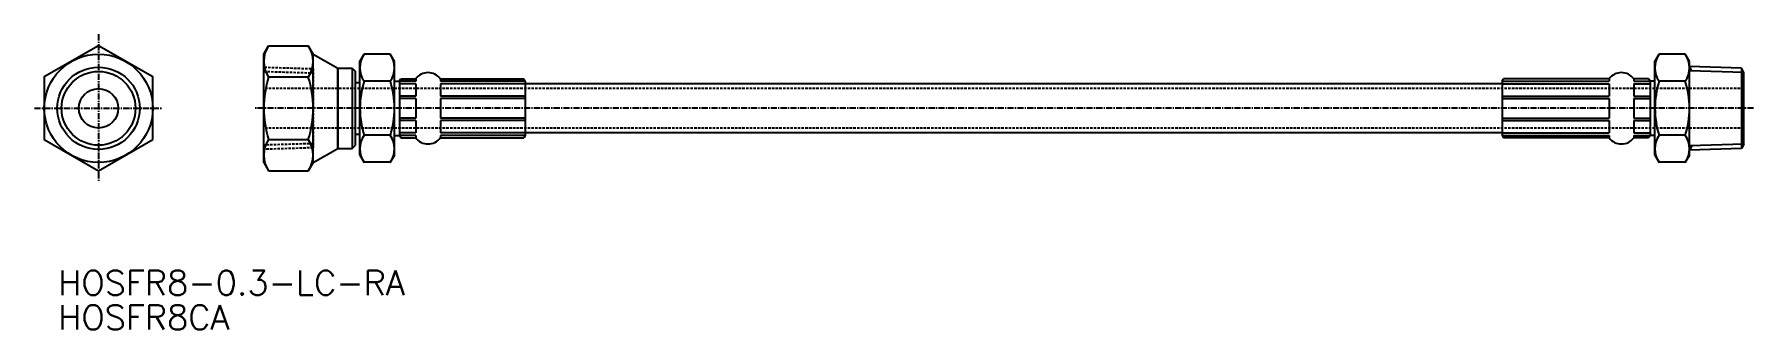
# Model space of a CAD drawing. Extents: x 39 to 387, y 104 to 163.
import ezdxf
from ezdxf.enums import TextEntityAlignment as Align

# ---------------------------------------------------------------- set-up
doc = ezdxf.new("R2010")
doc.units = 0
doc.linetypes.add('CENTER', pattern=[2, 1.25, -0.25, 0.25, -0.25])
doc.linetypes.add('DASHED', pattern=[0.75, 0.5, -0.25])
doc.layers.get('0').update_dxf_attribs({"linetype": 'CONTINUOUS'})
doc.layers.add('CENTER', color=1, linetype='CENTER')
doc.styles.get("Standard").update_dxf_attribs({"font": 'txt.shx', "bigfont": 'extfont.shx'})

msp = doc.modelspace()

# ---------------------------------------------------------------- linework, layer by layer
at = {"color": 7, "linetype": 'CONTINUOUS'}
for p, q in [((85.24, 159.48), (86.22, 161.19)), ((86.22, 161.19), (94.26, 161.19)), ((95.24, 159.48), (94.26, 161.19)), ((85.24, 137.48), (85.24, 159.48)), ((95.24, 137.48), (95.24, 159.48)), ((95.24, 159.48), (100.24, 156.6)), ((104.74, 157.98), (105.59, 159.45)), ((104.74, 138.98), (104.74, 157.98)), ((110.89, 159.45), (105.59, 159.45)), ((111.74, 157.98), (110.89, 159.45)), ((111.74, 138.98), (111.74, 157.98)), ((367.24, 157.98), (368.09, 159.45)), ((367.24, 138.98), (367.24, 157.98)), ((373.39, 159.45), (368.09, 159.45)), ((374.24, 157.98), (373.39, 159.45)), ((374.24, 138.98), (374.24, 157.98)), ((384.79, 156.63), (374.24, 156.96)), ((86.22, 154.84), (94.26, 154.84)), ((100.24, 156.6), (100.24, 140.35)), ((100.24, 156.6), (103.16, 156.6)), ((100.24, 140.35), (100.24, 156.6)), ((103.16, 156.6), (103.74, 156.02)), ((103.16, 156.6), (103.16, 140.35)), ((103.74, 156.02), (103.74, 140.93)), ((103.74, 153.73), (104.74, 153.73)), ((110.89, 153.97), (105.59, 153.97)), ((111.74, 153.98), (112.74, 153.98)), ((112.74, 153.98), (113.03, 154.48)), ((116.03, 153.98), (112.74, 153.98)), ((112.74, 153.98), (112.74, 142.98)), ((116.03, 153.48), (112.74, 153.48)), ((113.03, 154.48), (116.03, 154.48)), ((116.03, 154.48), (116.03, 153.98)), ((116.03, 153.48), (116.03, 150.98)), ((121.03, 154.48), (137.95, 154.48)), ((121.03, 154.48), (121.03, 153.98)), ((138.24, 153.98), (121.03, 153.98)), ((121.03, 153.48), (121.03, 150.98)), ((138.24, 153.48), (121.03, 153.48)), ((138.24, 153.98), (137.95, 154.48)), ((138.24, 153.98), (138.24, 142.98)), ((336.24, 153.48), (138.24, 153.48)), ((336.24, 153.98), (336.53, 154.48)), ((336.24, 153.98), (336.24, 142.98)), ((336.24, 153.98), (357.95, 153.98)), ((336.24, 153.48), (357.95, 153.48)), ((357.95, 154.48), (336.53, 154.48)), ((357.95, 154.48), (357.95, 153.98)), ((357.95, 153.48), (357.95, 150.98)), ((365.95, 154.48), (362.95, 154.48)), ((362.95, 154.48), (362.95, 153.98)), ((362.95, 153.98), (366.24, 153.98)), ((362.95, 153.48), (366.24, 153.48)), ((362.95, 153.48), (362.95, 150.98)), ((366.24, 153.98), (365.95, 154.48)), ((367.24, 153.98), (366.24, 153.98)), ((366.24, 153.98), (366.24, 142.98)), ((373.39, 153.97), (368.09, 153.97)), ((385.24, 155.76), (384.79, 156.63)), ((384.79, 156.63), (384.79, 140.34)), ((385.24, 141.21), (385.24, 155.76)), ((116.03, 150.98), (112.74, 150.98)), ((116.03, 150.48), (112.74, 150.48)), ((116.03, 150.48), (116.03, 146.48)), ((138.24, 150.98), (121.03, 150.98)), ((121.03, 150.48), (121.03, 146.48)), ((138.24, 150.48), (121.03, 150.48)), ((336.24, 150.98), (357.95, 150.98)), ((336.24, 150.48), (357.95, 150.48)), ((357.95, 150.48), (357.95, 146.48)), ((362.95, 150.98), (366.24, 150.98)), ((362.95, 150.48), (366.24, 150.48)), ((362.95, 150.48), (362.95, 146.48)), ((116.03, 146.48), (112.74, 146.48)), ((138.24, 146.48), (121.03, 146.48)), ((336.24, 146.48), (357.95, 146.48)), ((362.95, 146.48), (366.24, 146.48)), ((103.74, 143.23), (104.74, 143.23)), ((110.89, 143), (105.59, 143)), ((111.74, 142.98), (112.74, 142.98)), ((116.03, 145.98), (112.74, 145.98)), ((116.03, 143.48), (112.74, 143.48)), ((116.03, 142.98), (112.74, 142.98)), ((112.74, 142.98), (113.03, 142.48)), ((116.03, 145.98), (116.03, 143.48)), ((116.03, 142.98), (116.03, 142.48)), ((121.03, 145.98), (121.03, 143.48)), ((138.24, 145.98), (121.03, 145.98)), ((138.24, 143.48), (121.03, 143.48)), ((121.03, 142.98), (121.03, 142.48)), ((138.24, 142.98), (121.03, 142.98)), ((138.24, 142.98), (137.95, 142.48)), ((336.24, 143.48), (138.24, 143.48)), ((336.24, 145.98), (357.95, 145.98)), ((336.24, 143.48), (357.95, 143.48)), ((336.24, 142.98), (336.53, 142.48)), ((336.24, 142.98), (357.95, 142.98)), ((357.95, 145.98), (357.95, 143.48)), ((357.95, 142.98), (357.95, 142.48)), ((362.95, 145.98), (366.24, 145.98)), ((362.95, 145.98), (362.95, 143.48)), ((362.95, 143.48), (366.24, 143.48)), ((362.95, 142.98), (366.24, 142.98)), ((362.95, 142.98), (362.95, 142.48)), ((366.24, 142.98), (365.95, 142.48)), ((367.24, 142.98), (366.24, 142.98)), ((373.39, 143), (368.09, 143)), ((86.22, 142.13), (94.26, 142.13)), ((95.24, 137.46), (100.24, 140.35)), ((100.24, 140.35), (103.16, 140.35)), ((103.16, 140.35), (103.74, 140.93)), ((113.03, 142.48), (116.03, 142.48)), ((121.03, 142.48), (137.95, 142.48)), ((357.95, 142.48), (336.53, 142.48)), ((365.95, 142.48), (362.95, 142.48)), ((384.79, 140.34), (374.24, 140.01)), ((385.24, 141.21), (384.79, 140.34)), ((85.24, 137.48), (86.22, 135.78)), ((95.24, 137.48), (94.26, 135.78)), ((104.74, 138.98), (105.59, 137.52)), ((110.89, 137.52), (105.59, 137.52)), ((111.74, 138.98), (110.89, 137.52)), ((367.24, 138.98), (368.09, 137.52)), ((373.39, 137.52), (368.09, 137.52)), ((374.24, 138.98), (373.39, 137.52)), ((86.22, 135.78), (94.26, 135.78))]:
    msp.add_line(p, q, dxfattribs=at)
at = {"color": 3, "linetype": 'DASHED'}
for p, q in [((85.36, 156.83), (95.24, 156.52)), ((85.24, 155.98), (95.24, 155.67)), ((95.24, 156.52), (95.24, 140.47)), ((385.24, 152.48), (85.24, 152.48)), ((385.24, 144.48), (85.24, 144.48)), ((95.24, 141.32), (85.24, 141.01)), ((95.24, 140.47), (85.37, 140.16))]:
    msp.add_line(p, q, dxfattribs=at)
at = {"color": 3, "linetype": 'CONTINUOUS'}
for p, q in [((374.69, 156.09), (374.24, 156.96)), ((385.24, 155.76), (374.24, 156.11)), ((385.24, 141.21), (374.24, 140.86)), ((374.69, 140.88), (374.24, 140.01))]:
    msp.add_line(p, q, dxfattribs=at)
at = {"color": 7, "linetype": 'CONTINUOUS'}
msp.add_lwpolyline([(62.74, 142.13), (62.74, 154.84), (51.74, 161.19), (40.74, 154.84), (40.74, 142.13), (51.74, 135.78)], close=True, dxfattribs=at)
for radius in [11, 8.35, 4]:
    msp.add_circle((51.74, 148.48), radius, dxfattribs=at)
at = {"color": 3, "linetype": 'CONTINUOUS'}
msp.add_circle((51.74, 148.48), 7.49, dxfattribs=at)
at = {"color": 7, "linetype": 'CONTINUOUS'}
for centre, radius, start, end in [((90.86, 158.01), 5.62, 145.6158, 214.3842), ((89.62, 158.01), 5.62, 325.6158, 34.3842), ((109.59, 156.71), 4.86, 145.6158, 214.3842), ((106.88, 156.71), 4.86, 325.6158, 34.3842), ((372.09, 156.71), 4.86, 145.6158, 214.3842), ((369.38, 156.71), 4.86, 325.6158, 34.3842), ((106.26, 148.48), 21.02, 162.412, 197.588), ((74.22, 148.48), 21.02, 342.412, 17.588), ((122.89, 148.48), 18.15, 162.412, 197.588), ((93.59, 148.48), 18.15, 342.412, 17.588), ((118.53, 152.61), 3.12, 36.8699, 143.1301), ((360.45, 152.61), 3.12, 36.8699, 143.1301), ((385.39, 148.48), 18.15, 162.412, 197.588), ((356.09, 148.48), 18.15, 342.412, 17.588), ((109.59, 140.26), 4.86, 145.6158, 214.3842), ((106.88, 140.26), 4.86, 325.6158, 34.3842), ((372.09, 140.26), 4.86, 145.6158, 214.3842), ((369.38, 140.26), 4.86, 325.6158, 34.3842), ((90.86, 138.96), 5.62, 145.6158, 214.3842), ((89.62, 138.96), 5.62, 325.6158, 34.3842), ((118.53, 144.36), 3.12, 216.8699, 323.1301), ((360.45, 144.36), 3.12, 216.8699, 323.1301)]:
    msp.add_arc(centre, radius, start, end, dxfattribs=at)
at = {"layer": 'CENTER', "color": 1, "linetype": 'CENTER'}
for p, q in [((51.74, 163.5), (51.74, 133.47)), ((38.74, 148.48), (64.74, 148.48)), ((387.24, 148.48), (83.24, 148.48))]:
    msp.add_line(p, q, dxfattribs=at)

# ---------------------------------------------------------------- texts
at = {"color": 7, "linetype": 'CONTINUOUS'}
for s, p in [('HOSFR8-0.3-LC-RA', (43.57, 113.06)), ('HOSFR8CA', (43.57, 106.06))]:
    msp.add_text(s, height=5, dxfattribs=at).set_placement(p, align=Align.MIDDLE_LEFT)

doc.saveas('drawing.dxf')
